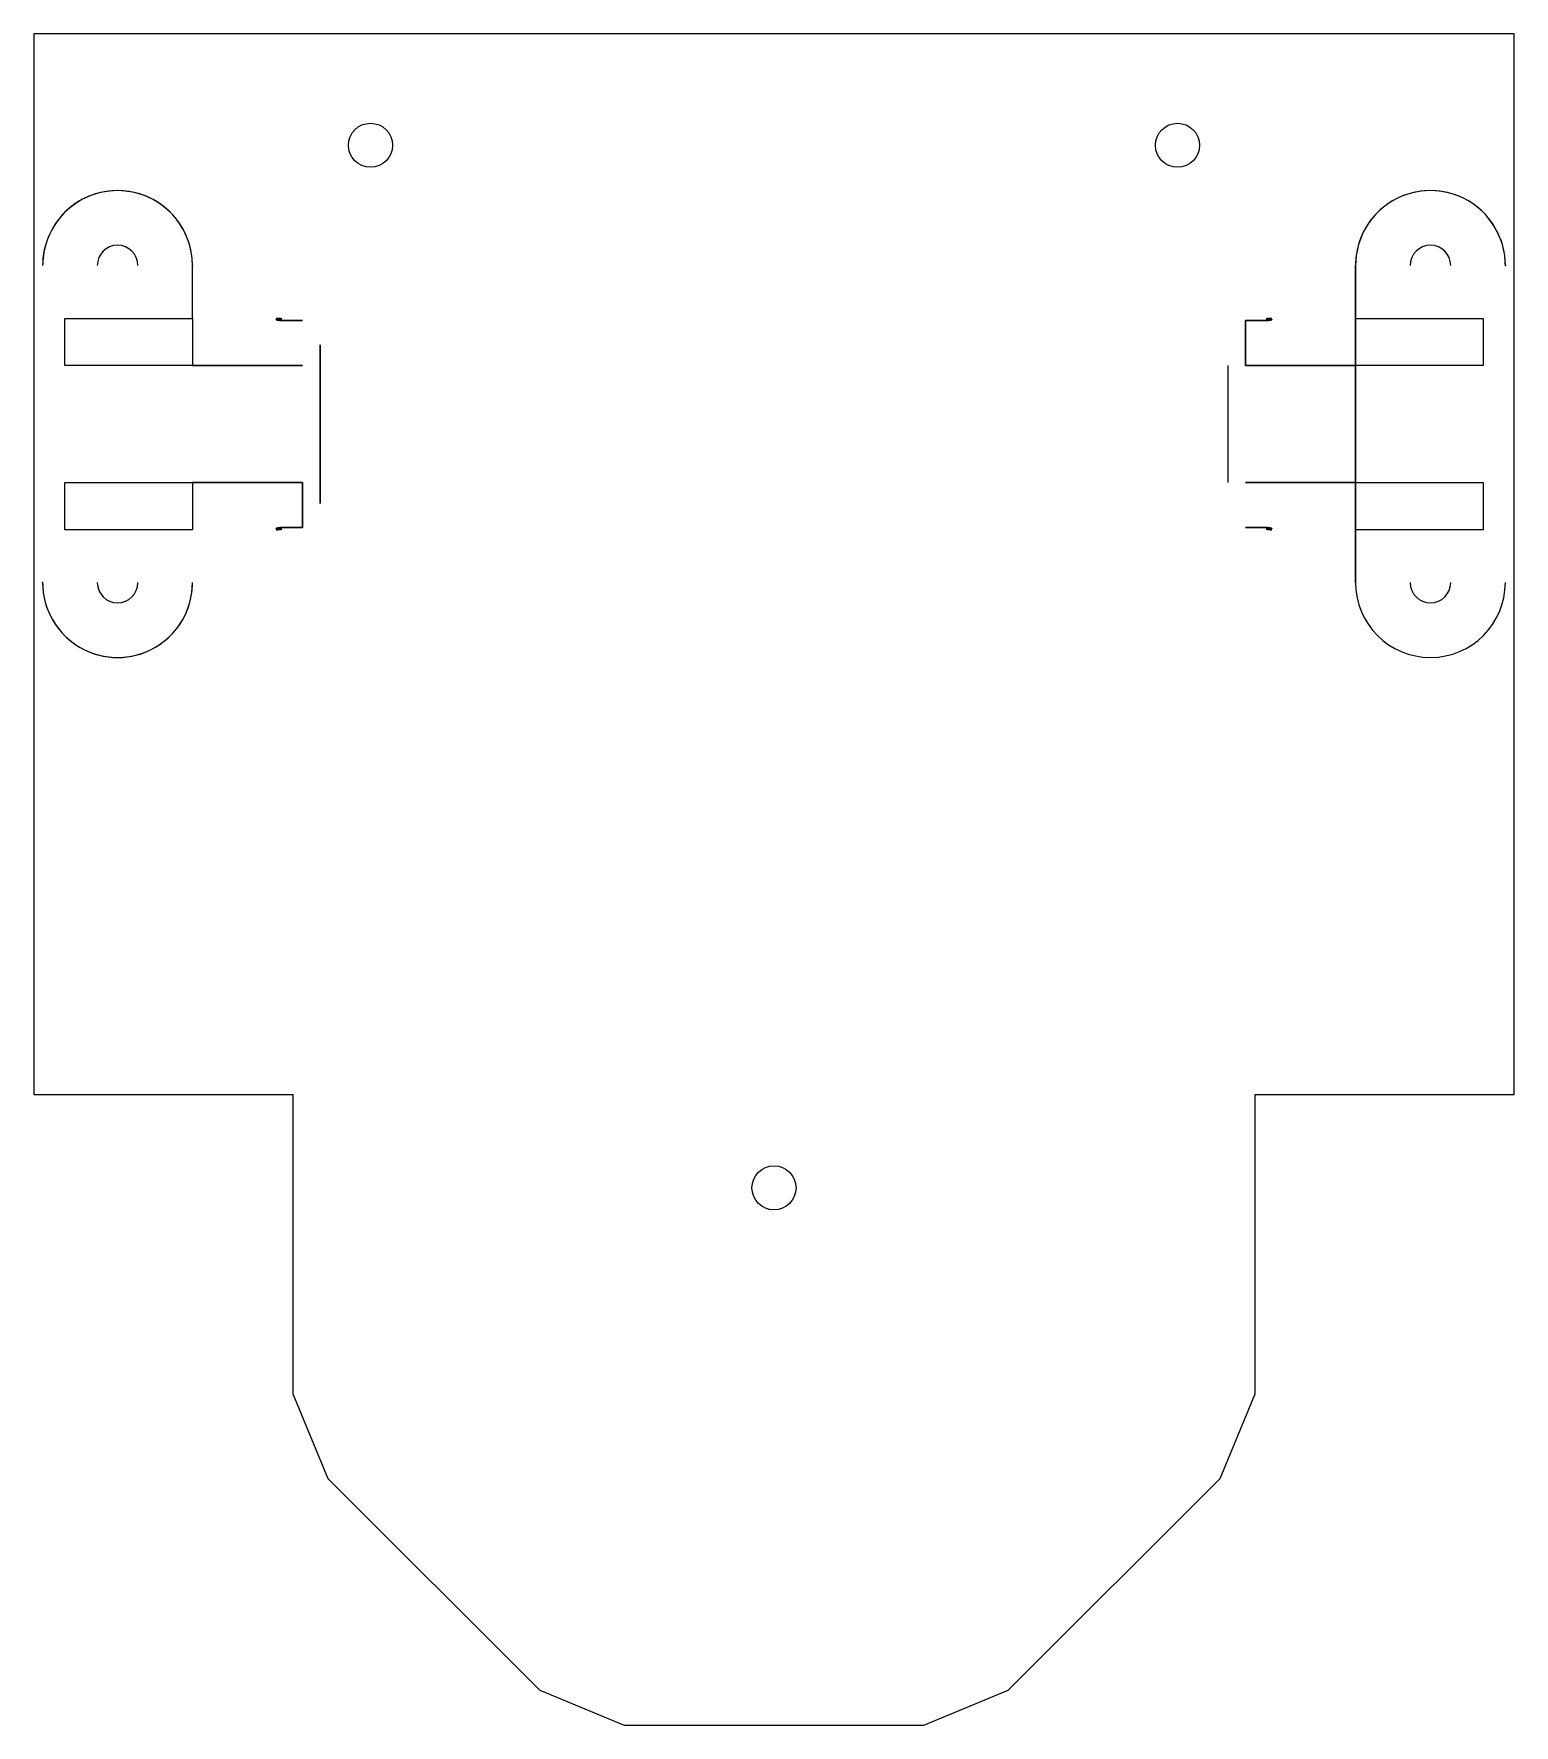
# Model space of a CAD drawing. Header units: millimetres. Extents: x 0 to 84, y -53.7 to 42.3.
import ezdxf

# ---------------------------------------------------------------- set-up
doc = ezdxf.new("R2010")
doc.units = ezdxf.units.MM
doc.layers.get('0').update_dxf_attribs({"linetype": 'CONTINUOUS'})

msp = doc.modelspace()

# ---------------------------------------------------------------- linework, layer by layer
for p, q in [((9, 26.159), (9, 29.159)), ((67.75, 23.475), (67.75, 16.842)), ((16.25, 22.659), (16.25, 17.659))]:
    msp.add_line(p, q)
for points in [[(28.703, -51.705), (33.5, -53.692), (50.5, -53.692), (55.296, -51.705), (67.317, -39.684), (69.304, -34.887), (69.304, -17.887), (84, -17.887), (84, 42.308), (0, 42.308), (0, -17.887), (14.695, -17.887), (14.695, -34.887), (16.682, -39.684)], [(75, 23.475), (75, 16.842), (75, 14.159), (75, 12.659), (75, 11.159), (75, 14.159), (75, 26.159), (75, 29.159), (75, 27.659), (75, 26.159)], [(9, 26.159), (9, 23.476), (15.25, 23.476), (1.75, 23.476), (1.75, 26.159)], [(14.05, 26.129), (14.071, 26.129)], [(15.25, 26.038), (14.05, 26.038)], [(68.75, 23.475), (75, 23.475), (75, 26.159), (82.25, 26.159), (82.25, 23.475)], [(69.95, 26.038), (68.75, 26.038)], [(68.75, 26.037), (68.75, 23.475)], [(69.929, 26.129), (69.95, 26.129)], [(16.25, 23.476), (16.25, 24.659)], [(16.25, 23.609), (16.25, 23.909)], [(16.25, 23.476), (16.25, 16.843)], [(15.25, 16.843), (9, 16.843), (9, 14.159), (1.75, 14.159), (1.75, 16.843)], [(15.25, 14.281), (15.25, 16.843)], [(16.25, 15.659), (16.25, 16.843)], [(16.25, 16.409), (16.25, 16.709)], [(75, 14.159), (75, 16.842), (68.75, 16.842), (82.25, 16.842), (82.25, 14.159)], [(14.05, 14.281), (15.25, 14.281)], [(14.071, 14.189), (14.05, 14.189)], [(68.75, 14.28), (69.95, 14.28)], [(69.95, 14.189), (69.929, 14.189)]]:
    msp.add_lwpolyline(points, close=True)
for centre in [(19.104, 35.984), (64.896, 35.983), (42, -23.192)]:
    msp.add_circle(centre, 1.25)
for centre, radius, start, end in [((4.75, 29.159), 4.25, 0, 180), ((4.75, 29.159), 4.25, 20.66732, 159.33267), ((79.25, 29.159), 4.25, -0.00004, 180), ((79.25, 29.159), 4.25, 20.66732, 159.3327), ((4.75, 29.159), 1.15, 0, 180), ((79.25, 29.159), 1.15, 0, 180), ((4.75, 11.159), 4.25, -180.00004, 0), ((4.75, 11.159), 1.15, -180, 0), ((79.25, 11.159), 4.25, -180, 0), ((79.25, 11.159), 1.15, -180, 0), ((4.75, 11.159), 4.25, 200.66732, 339.3327)]:
    msp.add_arc(centre, radius, start, end)
for points, knots in [([(0.774, 30.659), (0.652, 30.338), (0.573, 30.002), (0.512, 29.523), (0.502, 29.337), (0.5, 29.159)], [-0.4562806, -0.4562806, -0.4562806, -0.4562806, -0.3594171, -0.3594171, -0.3032721, -0.3032721, -0.3032721, -0.3032721]), ([(9, 29.159), (8.998, 29.337), (8.988, 29.523), (8.927, 30.002), (8.848, 30.338), (8.727, 30.659)], [-1.7202157, -1.7202157, -1.7202157, -1.7202157, -1.6640713, -1.6640713, -1.5672079, -1.5672079, -1.5672079, -1.5672079]), ([(75.274, 30.659), (75.197, 30.454), (75.136, 30.246), (75.031, 29.752), (75, 29.442), (75, 29.159)], [0.5439685, 0.5439685, 0.5439685, 0.5439685, 0.6065157, 0.6065157, 0.6987419, 0.6987419, 0.6987419, 0.6987419]), ([(83.5, 29.159), (83.5, 29.442), (83.469, 29.752), (83.364, 30.246), (83.303, 30.454), (83.226, 30.659)], [-0.6987423, -0.6987423, -0.6987423, -0.6987423, -0.6065157, -0.6065157, -0.5439684, -0.5439684, -0.5439684, -0.5439684]), ([(14.05, 26.129), (14.013, 26.129), (13.972, 26.129), (13.899, 26.125), (13.865, 26.123), (13.812, 26.117), (13.788, 26.113), (13.758, 26.103), (13.75, 26.097), (13.75, 26.086), (13.758, 26.079), (13.789, 26.066), (13.812, 26.06), (13.865, 26.05), (13.899, 26.046), (13.972, 26.04), (14.012, 26.038), (14.05, 26.038)], [0, 0, 0, 0, 0.01129258, 0.01129258, 0.02258517, 0.02258517, 0.03399014, 0.03399014, 0.0453951, 0.0453951, 0.05686838, 0.05686838, 0.06834166, 0.06834166, 0.07964129, 0.07964129, 0.09094092, 0.09094092, 0.09094092, 0.09094092]), ([(14.05, 26.038), (14.012, 26.038), (13.972, 26.04), (13.899, 26.046), (13.865, 26.05), (13.812, 26.06), (13.789, 26.066), (13.758, 26.079), (13.75, 26.086), (13.75, 26.097), (13.758, 26.103), (13.788, 26.113), (13.812, 26.117), (13.865, 26.123), (13.899, 26.125), (13.972, 26.129), (14.013, 26.129), (14.05, 26.129)], [0, 0, 0, 0, 0.01129963, 0.01129963, 0.02259926, 0.02259926, 0.03407254, 0.03407254, 0.04554581, 0.04554581, 0.05695078, 0.05695078, 0.06835575, 0.06835575, 0.07964833, 0.07964833, 0.09094092, 0.09094092, 0.09094092, 0.09094092]), ([(69.95, 26.129), (69.988, 26.129), (70.028, 26.128), (70.102, 26.125), (70.135, 26.122), (70.189, 26.116), (70.212, 26.112), (70.243, 26.102), (70.25, 26.097), (70.25, 26.085), (70.242, 26.079), (70.212, 26.066), (70.188, 26.06), (70.135, 26.05), (70.101, 26.045), (70.028, 26.039), (69.988, 26.038), (69.95, 26.038)], [-0.09094092, -0.09094092, -0.09094092, -0.09094092, -0.07964833, -0.07964833, -0.06835575, -0.06835575, -0.05695078, -0.05695078, -0.04554581, -0.04554581, -0.03407254, -0.03407254, -0.02259926, -0.02259926, -0.01129963, -0.01129963, 0, 0, 0, 0]), ([(69.95, 26.038), (69.988, 26.038), (70.028, 26.039), (70.101, 26.045), (70.135, 26.05), (70.188, 26.06), (70.212, 26.066), (70.242, 26.079), (70.25, 26.085), (70.25, 26.097), (70.243, 26.102), (70.212, 26.112), (70.189, 26.116), (70.135, 26.122), (70.102, 26.125), (70.028, 26.128), (69.988, 26.129), (69.95, 26.129)], [-0.09094092, -0.09094092, -0.09094092, -0.09094092, -0.07964129, -0.07964129, -0.06834166, -0.06834166, -0.05686838, -0.05686838, -0.0453951, -0.0453951, -0.03399014, -0.03399014, -0.02258517, -0.02258517, -0.01129258, -0.01129258, 0, 0, 0, 0]), ([(14.05, 14.189), (14.013, 14.189), (13.972, 14.19), (13.899, 14.193), (13.865, 14.196), (13.812, 14.202), (13.788, 14.206), (13.758, 14.216), (13.75, 14.222), (13.75, 14.233), (13.758, 14.239), (13.789, 14.252), (13.812, 14.258), (13.865, 14.268), (13.899, 14.273), (13.972, 14.279), (14.012, 14.281), (14.05, 14.281)], [-0.09094092, -0.09094092, -0.09094092, -0.09094092, -0.07964833, -0.07964833, -0.06835575, -0.06835575, -0.05695078, -0.05695078, -0.04554581, -0.04554581, -0.03407254, -0.03407254, -0.02259926, -0.02259926, -0.01129963, -0.01129963, 0, 0, 0, 0]), ([(14.05, 14.281), (14.012, 14.281), (13.972, 14.279), (13.899, 14.273), (13.865, 14.268), (13.812, 14.258), (13.789, 14.252), (13.758, 14.239), (13.75, 14.233), (13.75, 14.222), (13.758, 14.216), (13.788, 14.206), (13.812, 14.202), (13.865, 14.196), (13.899, 14.193), (13.972, 14.19), (14.013, 14.189), (14.05, 14.189)], [-0.09094092, -0.09094092, -0.09094092, -0.09094092, -0.07964129, -0.07964129, -0.06834166, -0.06834166, -0.05686838, -0.05686838, -0.0453951, -0.0453951, -0.03399014, -0.03399014, -0.02258517, -0.02258517, -0.01129258, -0.01129258, 0, 0, 0, 0]), ([(69.95, 14.189), (69.988, 14.189), (70.028, 14.19), (70.102, 14.193), (70.135, 14.195), (70.189, 14.201), (70.212, 14.205), (70.243, 14.215), (70.25, 14.221), (70.25, 14.232), (70.242, 14.239), (70.212, 14.252), (70.188, 14.258), (70.135, 14.268), (70.101, 14.272), (70.028, 14.278), (69.988, 14.28), (69.95, 14.28)], [0, 0, 0, 0, 0.01129258, 0.01129258, 0.02258517, 0.02258517, 0.03399014, 0.03399014, 0.0453951, 0.0453951, 0.05686838, 0.05686838, 0.06834166, 0.06834166, 0.07964129, 0.07964129, 0.09094092, 0.09094092, 0.09094092, 0.09094092]), ([(69.95, 14.28), (69.988, 14.28), (70.028, 14.278), (70.101, 14.272), (70.135, 14.268), (70.188, 14.258), (70.212, 14.252), (70.242, 14.239), (70.25, 14.232), (70.25, 14.221), (70.243, 14.215), (70.212, 14.205), (70.189, 14.201), (70.135, 14.195), (70.102, 14.193), (70.028, 14.19), (69.988, 14.189), (69.95, 14.189)], [0, 0, 0, 0, 0.01129963, 0.01129963, 0.02259926, 0.02259926, 0.03407254, 0.03407254, 0.04554581, 0.04554581, 0.05695078, 0.05695078, 0.06835575, 0.06835575, 0.07964833, 0.07964833, 0.09094092, 0.09094092, 0.09094092, 0.09094092]), ([(0.5, 11.159), (0.5, 10.876), (0.531, 10.566), (0.637, 10.072), (0.697, 9.864), (0.774, 9.659)], [-0.6987423, -0.6987423, -0.6987423, -0.6987423, -0.6065157, -0.6065157, -0.5439684, -0.5439684, -0.5439684, -0.5439684]), ([(8.727, 9.659), (8.803, 9.864), (8.864, 10.072), (8.969, 10.566), (9, 10.876), (9, 11.159)], [0.5439685, 0.5439685, 0.5439685, 0.5439685, 0.6065157, 0.6065157, 0.6987419, 0.6987419, 0.6987419, 0.6987419])]:
    msp.add_open_spline(points, degree=3, knots=knots)
for points in [[(13.75, 26.159), (13.857, 26.159), (13.965, 26.149), (14.071, 26.129)], [(14.071, 26.129), (13.965, 26.149), (13.857, 26.159), (13.75, 26.159)], [(69.929, 26.129), (70.035, 26.149), (70.143, 26.159), (70.25, 26.159)], [(70.25, 26.159), (70.143, 26.159), (70.035, 26.149), (69.929, 26.129)], [(14.071, 14.189), (13.965, 14.169), (13.857, 14.159), (13.75, 14.159)], [(13.75, 14.159), (13.857, 14.159), (13.965, 14.169), (14.071, 14.189)], [(70.25, 14.159), (70.143, 14.159), (70.035, 14.169), (69.929, 14.189)], [(69.929, 14.189), (70.035, 14.169), (70.143, 14.159), (70.25, 14.159)]]:
    msp.add_open_spline(points, degree=3)
for p in [(9, 29.159), (83.5, 29.159), (0.5, 11.159)]:
    msp.add_point(p)

doc.saveas('drawing.dxf')
